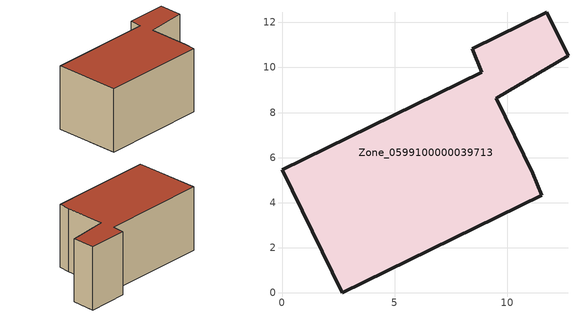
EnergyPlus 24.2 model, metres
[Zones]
Zone_0599100000039713
 floor ground (C_G): 8.44,10.83 11.76,12.45 12.7,10.53 9.51,8.63 11.13,5.31 11.54,4.33 2.67,0 0,5.47 8.87,9.8 z0
 wall outside (C_F): 2.67,0 11.54,4.33 11.13,5.31 9.51,8.63 12.7,10.53 11.76,12.45 8.44,10.83 8.87,9.8 0,5.47 2.67,0 z0:5.95
 roof outside (C_R): 8.87,9.8 0,5.47 2.67,0 11.54,4.33 11.13,5.31 9.51,8.63 12.7,10.53 11.76,12.45 8.44,10.83 z5.95
[BUILDING]
Pand.0599100000039713: North Axis=0; Terrain=City; Loads Convergence Tolerance Value=0.04; Temperature Convergence Tolerance Value=0.4; Solar Distribution=FullExterior; Maximum Number of Warmup Days=25; Minimum Number of Warmup Days=1
[Site:Location]
Rotterdam.The.Hague.AP_ZH_NLD Design_Conditions: Latitude=51.96; Longitude=4.45; Time Zone=1; Elevation=-4.5
[SITE:GROUNDTEMPERATURE:BUILDINGSURFACE]
18, 18, 18, 18, 18, 18, 18, 18, 18, 18, 18, 18
[MATERIAL] Thermal Absorptance=0.9; Solar Absorptance=0.7; Visible Absorptance=0.7
Name | Roughness | Thickness | Conductivity | Density | Specific Heat
G.TI.1965-1974 | MediumSmooth | 0.15 | 0.882353 | 540 | 1210
F.TI.1965-1974 | Rough | 0.3 | 0.697674 | 1920 | 840
R.TI.1965-1974 | MediumRough | 0.2 | 0.232558 | 1500 | 1000
[CONSTRUCTION]
C_G: G.TI.1965-1974
C_F: F.TI.1965-1974
C_R: R.TI.1965-1974
[ZONE]
Zone_0599100000039713: Type=1; Multiplier=1; Ceiling Height=Autocalculate; Volume=Autocalculate; Floor Area=autocalculate; Part of Total Floor Area=Yes
[ZONEINFILTRATION:DESIGNFLOWRATE]
Infil_Zone_0599100000039713: Zone or ZoneList or Space or SpaceList=Zone_0599100000039713; Schedule=AlwaysOn; Design Flow Rate Calculation Method=Flow/Area; Flow Rate per Floor Area=0.003; Constant Term Coefficient=1; Temperature Term Coefficient=0; Velocity Term Coefficient=0; Velocity Squared Term Coefficient=0
[HVACTEMPLATE:ZONE:IDEALLOADSAIRSYSTEM]
Zone_0599100000039713: Maximum Heating Supply Air Temperature=50; Minimum Cooling Supply Air Temperature=13; Maximum Heating Supply Air Humidity Ratio=0.0156; Minimum Cooling Supply Air Humidity Ratio=0.0077; Heating Limit=NoLimit; Cooling Limit=NoLimit; Dehumidification Control Type=ConstantSensibleHeatRatio; Cooling Sensible Heat Ratio=0.7; Dehumidification Setpoint=60; Humidification Control Type=None; Humidification Setpoint=30; Outdoor Air Method=None; Outdoor Air Flow Rate per Person=0.00944; Outdoor Air Flow Rate per Zone Floor Area=0; Outdoor Air Flow Rate per Zone=0; Demand Controlled Ventilation Type=None; Outdoor Air Economizer Type=NoEconomizer; Heat Recovery Type=None; Sensible Heat Recovery Effectiveness=0.7; Latent Heat Recovery Effectiveness=0.65
[ZONECONTROL:THERMOSTAT]
ThermostatControl_Zone_0599100000039713: Zone or ZoneList=Zone_0599100000039713; Control Type Schedule=DualSetpointControlType; Control 1=Thermostat_Zone_0599100000039713; Temperature Difference Between Cutout And Setpoint=0
[THERMOSTATSETPOINT:DUALSETPOINT]
Thermostat_Zone_0599100000039713: Heating Setpoint Temperature Schedule=HeatingSetpoint_Zone_0599100000039713; Cooling Setpoint Temperature Schedule=CoolingSetpoint_Zone_0599100000039713
[SCHEDULE:COMPACT]
HeatingSetpoint_Zone_0599100000039713: Through: 12/31, For: AllDays, Until: 24:00, 21
CoolingSetpoint_Zone_0599100000039713: Through: 12/31, For: AllDays, Until: 24:00, 24
DualSetpointControlType: Through: 12/31, For: AllDays, Until: 24:00, 4
AlwaysOn: Through: 12/31, For: AllDays, Until: 24:00, 1
